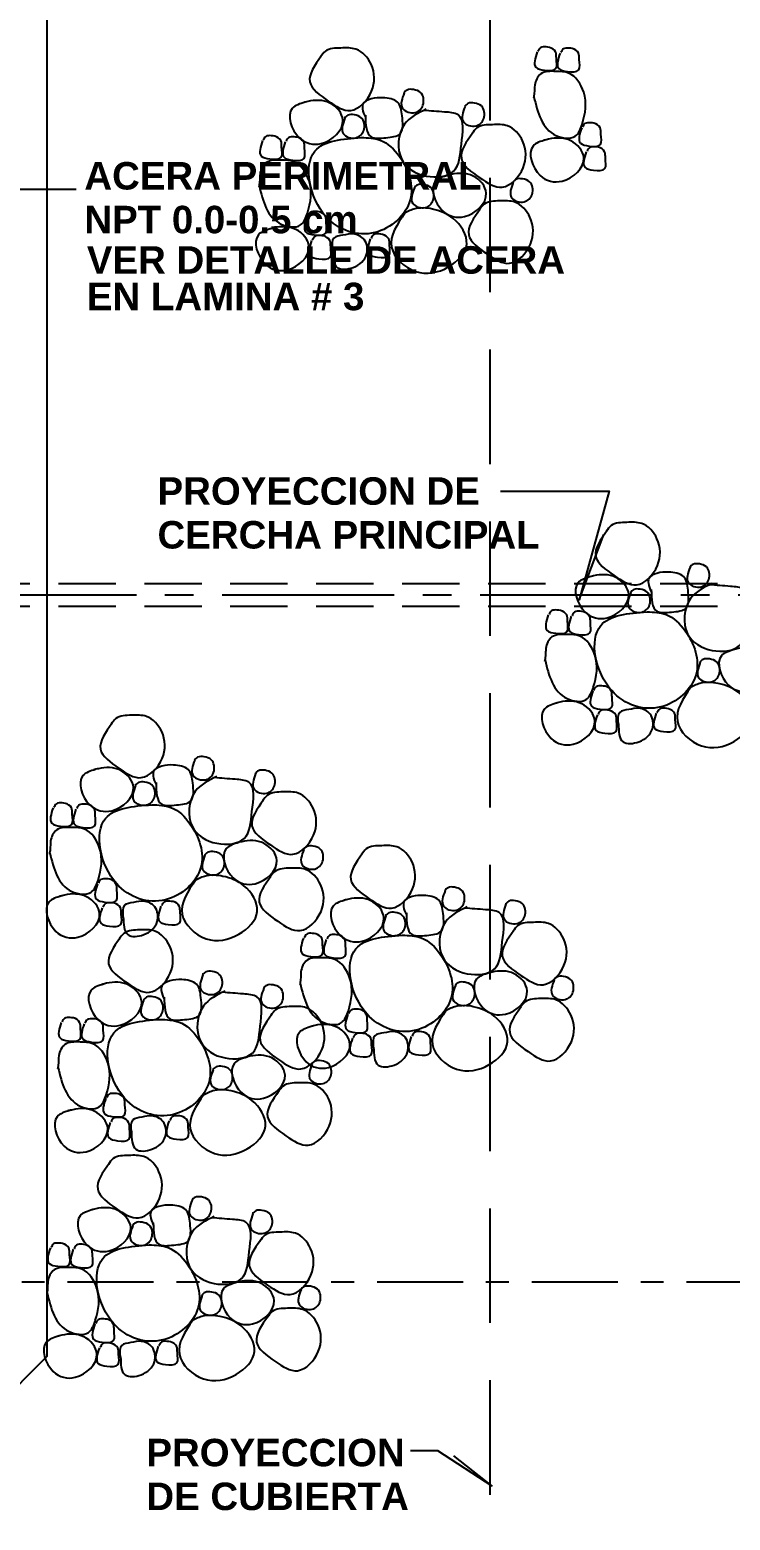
# Model space of a CAD drawing. Extents: x 504.5 to 598.6, y 648.3 to 688.4.
# Drawn here: x 534.96 to 538.02, y 661.02 to 667.53 of the extents above; entities that cross this region are included whole.
import ezdxf

# ---------------------------------------------------------------- set-up
doc = ezdxf.new("R2010")
doc.units = 0
doc.header["$MEASUREMENT"] = 0
doc.linetypes.add('CENTER2', pattern=[1.125, 0.75, -0.125, 0.125, -0.125])
doc.linetypes.add('HIDDEN', pattern=[0.375, 0.25, -0.125])
doc.layers.get('0').update_dxf_attribs({"linetype": 'CONTINUOUS'})
doc.layers.get('DEFPOINTS').update_dxf_attribs({"linetype": 'CONTINUOUS'})
for name, color, linetype in [('1', 6, 'CONTINUOUS'), ('2', 1, 'CONTINUOUS'), ('EJES', 6, 'CENTER2'), ('PROYECCIONES', 6, 'HIDDEN'), ('texturas', 6, 'CONTINUOUS')]:
    doc.layers.add(name, color=color, linetype=linetype)
doc.styles.add('ALR4', font='sanssb__.ttf')
doc.dimstyles.new('1-50', dxfattribs={"dimscale": 0.6, "dimtxt": 0.18, "dimasz": 0.18, "dimexe": 0.18, "dimexo": 0.0625, "dimgap": 0.09, "dimtad": 1, "dimzin": 4, "dimdsep": 46, "dimtxsty": 'Standard', "dimblk1": 'ARCHTICK', "dimblk2": 'ARCHTICK', "dimsah": 1, "dimcen": 0.09, "dimdle": 0.18, "dimclrd": 6, "dimclre": 6, "dimclrt": 1, "dimadec": 0, "dimazin": 0, "dimtfac": 1, "dimtofl": 0, "dimtmove": 0, "dimatfit": 3, "dimldrblk": 'ARCHTICK', "dimfxl": 1, "dimtolj": 1, "dimtzin": 4, "dimarcsym": 0})

# ---------------------------------------------------------------- blocks, each defined once
blk = doc.blocks.new('_ARCHTICK')
at = {"color": 0, "linetype": 'ByBlock', "const_width": 0.15}
blk.add_lwpolyline([(-0.5, -0.5), (0.5, 0.5)], dxfattribs=at)
blk = doc.blocks.new('*D73')
at = {"color": 6, "linetype": 'ByBlock', "transparency": 16777216}
blk.add_arc((531.3727, 659.0641), 0.8835, 0, 45, dxfattribs=at)
at = {"layer": 'DEFPOINTS', "color": 0, "linetype": 'ByBlock', "transparency": 16777216}
for p in [(534.3373, 662.0287), (532.2262, 659.2927), (505.4273, 659.0641), (531.3873, 659.0787), (544.8842, 659.0641)]:
    blk.add_point(p, dxfattribs=at)
at = {"color": 6, "linetype": 'ByBlock', "transparency": 16777216, "xscale": 0.108, "yscale": 0.108, "zscale": 0.108}
for p, rotation in [((531.9975, 659.6888), 134.9999999999654), ((532.2563, 659.0641), 270.0000000000001)]:
    blk.add_blockref('_ARCHTICK', p, dxfattribs=dict(at, rotation=rotation))
at = {"color": 1, "linetype": 'ByBlock', "transparency": 16777216, "insert": (532.2905, 659.4442), "char_height": 0.108, "attachment_point": 5, "rotation": 292.5, "style": 'ALR4'}
blk.add_mtext('\\A1;45.00°', dxfattribs=at)
blk = doc.blocks.new('*D75')
at = {"color": 6, "linetype": 'ByBlock', "transparency": 16777216}
blk.add_arc((534.2623, 671.099), 2.0286, 90, 135, dxfattribs=at)
at = {"layer": 'DEFPOINTS', "color": 0, "linetype": 'ByBlock', "transparency": 16777216}
for p in [(534.2623, 683.009), (523.6674, 681.6939), (533.7373, 673.0584), (536.1168, 669.2445), (534.2623, 649.3383)]:
    blk.add_point(p, dxfattribs=at)
at = {"color": 6, "linetype": 'ByBlock', "transparency": 16777216, "xscale": 0.108, "yscale": 0.108, "zscale": 0.108}
for p, rotation in [((534.2623, 673.1276), 359.9999999999992), ((532.8279, 672.5334), 224.9999999999957)]:
    blk.add_blockref('_ARCHTICK', p, dxfattribs=dict(at, rotation=rotation))
at = {"color": 1, "linetype": 'ByBlock', "transparency": 16777216, "insert": (533.444, 673.0746), "char_height": 0.108, "attachment_point": 5, "rotation": 22.5, "style": 'ALR4'}
blk.add_mtext('\\A1;45.00°', dxfattribs=at)
blk = doc.blocks.new('*D249')
at = {"color": 6, "linetype": 'ByBlock', "transparency": 16777216}
blk.add_arc((519.1311, 659.0641), 0.7852, 135, 180, dxfattribs=at)
at = {"layer": 'DEFPOINTS', "color": 0, "linetype": 'ByBlock', "transparency": 16777216}
for p in [(516.1665, 662.0287), (518.4511, 659.4567), (505.4273, 659.0641), (519.1165, 659.0787), (544.8842, 659.0641)]:
    blk.add_point(p, dxfattribs=at)
at = {"color": 6, "linetype": 'ByBlock', "transparency": 16777216, "xscale": 0.108, "yscale": 0.108, "zscale": 0.108}
for p, rotation in [((518.5759, 659.6193), 45.00000000003484), ((518.3459, 659.0641), 269.9999999999998)]:
    blk.add_blockref('_ARCHTICK', p, dxfattribs=dict(at, rotation=rotation))
at = {"color": 1, "linetype": 'ByBlock', "transparency": 16777216, "insert": (518.3042, 659.4066), "char_height": 0.108, "attachment_point": 5, "rotation": 67.5, "style": 'ALR4'}
blk.add_mtext('\\A1;45.00°', dxfattribs=at)

msp = doc.modelspace()

# ---------------------------------------------------------------- linework, layer by layer
at = {"layer": '1'}
for points in [[(536.4264, 667.1577), (536.4514, 667.0633), (536.5155, 667.0597), (536.5778, 667.0775), (536.5867, 667.1559), (536.5671, 667.2146), (536.503, 667.2342), (536.4514, 667.2289), (536.4157, 667.2057), (536.4139, 667.1861), (536.4264, 667.1488)], [(536.1628, 667.2146), (536.1075, 667.1879), (536.1378, 667.0597), (536.234, 667.0348), (536.3284, 667.1363), (536.2714, 667.2111), (536.1752, 667.2182), (536.1538, 667.2128)], [(536.6919, 667.1844), (536.5974, 667.1185), (536.585, 666.9654), (536.6919, 666.8924), (536.8112, 666.9138), (536.8451, 667.0313), (536.8308, 667.1594), (536.772, 667.1719), (536.6812, 667.179)], [(536.3373, 667.1452), (536.3302, 667.0775), (536.3854, 667.0597), (536.4193, 667.0918), (536.4086, 667.147), (536.3783, 667.1594), (536.3498, 667.1577), (536.3356, 667.1452)], [(536.4084, 667.0607), (536.2066, 667.0014), (536.2541, 666.7167), (536.4677, 666.6456), (536.622, 666.7879), (536.5745, 666.9777), (536.4914, 667.0489), (536.4084, 667.0607)], [(535.9632, 666.8515), (536.0594, 666.6823), (536.1432, 666.6788), (536.1734, 666.7304), (536.1806, 666.871), (536.1147, 666.9547), (536.0594, 666.9618), (535.9935, 666.9511), (535.9668, 666.9013), (535.965, 666.8675), (535.9614, 666.8443)], [(536.7881, 666.896), (536.7328, 666.8693), (536.7631, 666.7411), (536.8593, 666.7161), (536.9537, 666.8176), (536.8967, 666.8924), (536.8005, 666.8995), (536.7791, 666.8942)], [(536.6402, 666.8408), (536.6331, 666.7731), (536.6883, 666.7553), (536.7221, 666.7874), (536.7114, 666.8425), (536.6812, 666.855), (536.6527, 666.8532), (536.6384, 666.8408)], [(536.1717, 666.7161), (536.1663, 666.6485), (536.2037, 666.636), (536.2536, 666.6432), (536.2554, 666.6877), (536.2518, 666.7161), (536.2251, 666.7357), (536.2109, 666.7375), (536.1859, 666.734), (536.1752, 666.7179)], [(536.5992, 666.7322), (536.5404, 666.5826), (536.6455, 666.4758), (536.7881, 666.4954), (536.8682, 666.5951), (536.8094, 666.7072), (536.7186, 666.7482), (536.6384, 666.7482), (536.5921, 666.7268)], [(536.1913, 666.6111), (536.1859, 666.5435), (536.2233, 666.531), (536.2732, 666.5381), (536.275, 666.5826), (536.2714, 666.6111), (536.2447, 666.6307), (536.2304, 666.6325), (536.2055, 666.6289), (536.1948, 666.6129)], [(536.2839, 666.5719), (536.3035, 666.4936), (536.373, 666.4936), (536.4318, 666.5506), (536.4211, 666.6147), (536.373, 666.6396), (536.3284, 666.6343), (536.2892, 666.6218), (536.2821, 666.5719)], [(536.4478, 666.6182), (536.4424, 666.5506), (536.4799, 666.5381), (536.5297, 666.5452), (536.5315, 666.5897), (536.528, 666.6182), (536.5012, 666.6378), (536.487, 666.6396), (536.462, 666.636), (536.4514, 666.62)], [(535.9816, 664.1679), (535.9317, 664.0557), (536.0119, 663.9721), (536.1099, 663.9311), (536.2007, 664.0148), (536.1989, 664.1323), (536.133, 664.1982), (536.0671, 664.2035), (535.9994, 664.1893), (535.978, 664.1643)], [(535.495, 664.1475), (535.2932, 664.0882), (535.3407, 663.8035), (535.5544, 663.7324), (535.7087, 663.8747), (535.6612, 664.0645), (535.5781, 664.1357), (535.495, 664.1475)], [(535.8747, 663.9827), (535.8195, 663.956), (535.8498, 663.8279), (535.946, 663.8029), (536.0404, 663.9044), (535.9834, 663.9792), (535.8872, 663.9863), (535.8658, 663.981)], [(535.7268, 663.9276), (535.7197, 663.8599), (535.7749, 663.8421), (535.8088, 663.8741), (535.7981, 663.9293), (535.7678, 663.9418), (535.7393, 663.94), (535.7251, 663.9276)], [(536.158, 663.9525), (536.1508, 663.8848), (536.2061, 663.867), (536.2399, 663.8991), (536.2292, 663.9543), (536.1989, 663.9667), (536.1704, 663.9649), (536.1562, 663.9525)], [(536.0137, 663.835), (535.9638, 663.7228), (536.0439, 663.6391), (536.1419, 663.5982), (536.2328, 663.6819), (536.231, 663.7994), (536.1651, 663.8652), (536.0992, 663.8706), (536.0315, 663.8563), (536.0101, 663.8314)], [(535.6859, 663.819), (535.6271, 663.6694), (535.7322, 663.5626), (535.8747, 663.5822), (535.9549, 663.6819), (535.8961, 663.794), (535.8052, 663.835), (535.7251, 663.835), (535.6787, 663.8136)], [(535.3705, 663.6587), (535.3901, 663.5804), (535.4596, 663.5804), (535.5184, 663.6374), (535.5077, 663.7015), (535.4596, 663.7264), (535.4151, 663.721), (535.3759, 663.7086), (535.3688, 663.6587)], [(535.5344, 663.705), (535.5291, 663.6374), (535.5665, 663.6249), (535.6164, 663.632), (535.6182, 663.6765), (535.6146, 663.705), (535.5879, 663.7246), (535.5736, 663.7264), (535.5487, 663.7228), (535.538, 663.7068)], [(536.3414, 663.7321), (536.2862, 663.7054), (536.3165, 663.5772), (536.4127, 663.5522), (536.5071, 663.6537), (536.4501, 663.7285), (536.3539, 663.7356), (536.3325, 663.7303)], [(535.3563, 663.5655), (535.3064, 663.4534), (535.3866, 663.3697), (535.4845, 663.3287), (535.5754, 663.4124), (535.5736, 663.5299), (535.5077, 663.5958), (535.4418, 663.6011), (535.3741, 663.5869), (535.3527, 663.562)], [(536.1561, 663.5647), (536.1508, 663.4971), (536.1882, 663.4846), (536.2381, 663.4917), (536.2399, 663.5362), (536.2363, 663.5647), (536.2096, 663.5843), (536.1953, 663.5861), (536.1704, 663.5825), (536.1597, 663.5665)], [(536.2559, 663.5594), (536.2506, 663.4917), (536.288, 663.4793), (536.3378, 663.4864), (536.3396, 663.5309), (536.3361, 663.5594), (536.3093, 663.5789), (536.2951, 663.5807), (536.2701, 663.5772), (536.2595, 663.5611)], [(536.1419, 663.3689), (536.2381, 663.1997), (536.3218, 663.1962), (536.3521, 663.2478), (536.3592, 663.3885), (536.2933, 663.4721), (536.2381, 663.4793), (536.1722, 663.4686), (536.1454, 663.4187), (536.1437, 663.3849), (536.1401, 663.3618)], [(535.7179, 663.4053), (535.7108, 663.3376), (535.766, 663.3198), (535.7999, 663.3519), (535.7892, 663.4071), (535.7589, 663.4195), (535.7304, 663.4178), (535.7161, 663.4053)], [(535.5487, 663.3074), (535.5736, 663.213), (535.6377, 663.2095), (535.7001, 663.2273), (535.709, 663.3056), (535.6894, 663.3643), (535.6253, 663.3839), (535.5736, 663.3786), (535.538, 663.3554), (535.5362, 663.3359), (535.5487, 663.2985)], [(535.8141, 663.3341), (535.7197, 663.2682), (535.7072, 663.1151), (535.8141, 663.0421), (535.9335, 663.0635), (535.9673, 663.181), (535.9531, 663.3092), (535.8943, 663.3216), (535.8034, 663.3287)], [(535.9834, 663.3465), (535.9762, 663.2789), (536.0315, 663.2611), (536.0653, 663.2931), (536.0546, 663.3483), (536.0243, 663.3608), (535.9958, 663.359), (535.9816, 663.3465)], [(535.4596, 663.2949), (535.4525, 663.2273), (535.5077, 663.2095), (535.5415, 663.2415), (535.5309, 663.2967), (535.5006, 663.3092), (535.4721, 663.3074), (535.4578, 663.2949)], [(536.0172, 663.2308), (535.9673, 663.1187), (536.0475, 663.035), (536.1455, 662.994), (536.2363, 663.0777), (536.2345, 663.1952), (536.1686, 663.2611), (536.1027, 663.2664), (536.035, 663.2522), (536.0136, 663.2273)], [(535.5306, 663.2105), (535.3288, 663.1511), (535.3763, 662.8665), (535.59, 662.7953), (535.7443, 662.9376), (535.6968, 663.1274), (535.6137, 663.1986), (535.5306, 663.2105)], [(536.1935, 663.1802), (536.1383, 663.1535), (536.1686, 663.0253), (536.2648, 663.0004), (536.3592, 663.1018), (536.3022, 663.1766), (536.206, 663.1837), (536.1846, 663.1784)], [(535.7624, 662.9905), (535.7553, 662.9228), (535.8105, 662.905), (535.8444, 662.9371), (535.8337, 662.9923), (535.8034, 663.0047), (535.7749, 663.0029), (535.7607, 662.9905)], [(535.9103, 663.0457), (535.8551, 663.019), (535.8854, 662.8908), (535.9816, 662.8659), (536.076, 662.9673), (536.019, 663.0421), (535.9228, 663.0492), (535.9014, 663.0439)], [(536.1936, 663.0154), (536.1864, 662.9478), (536.2417, 662.93), (536.2755, 662.962), (536.2648, 663.0172), (536.2345, 663.0296), (536.206, 663.0279), (536.1918, 663.0154)], [(536.0493, 662.8979), (535.9994, 662.7857), (536.0796, 662.7021), (536.1775, 662.6611), (536.2684, 662.7448), (536.2666, 662.8623), (536.2007, 662.9282), (536.1348, 662.9335), (536.0671, 662.9193), (536.0457, 662.8943)], [(535.7215, 662.8819), (535.6627, 662.7323), (535.7678, 662.6255), (535.9103, 662.6451), (535.9905, 662.7448), (535.9317, 662.857), (535.8408, 662.8979), (535.7607, 662.8979), (535.7143, 662.8765)], [(535.4062, 662.7217), (535.4257, 662.6433), (535.4952, 662.6433), (535.554, 662.7003), (535.5433, 662.7644), (535.4952, 662.7893), (535.4507, 662.784), (535.4115, 662.7715), (535.4044, 662.7217)], [(535.57, 662.7679), (535.5647, 662.7003), (535.6021, 662.6878), (535.652, 662.695), (535.6538, 662.7395), (535.6502, 662.7679), (535.6235, 662.7875), (535.6092, 662.7893), (535.5843, 662.7857), (535.5736, 662.7697)]]:
    msp.add_spline(points, degree=3, dxfattribs=at)
at = {"layer": '2'}
for points in [[(535.1649, 666.8336), (534.797, 666.8336), (534.6545, 666.4303), (534.7258, 666.7387)], [(537.0151, 665.5166), (537.4899, 665.5166), (537.3594, 665.0421), (537.4662, 665.3268)], [(536.6225, 661.3282), (536.7412, 661.3282), (536.9786, 661.174), (536.8125, 661.3045)]]:
    msp.add_lwpolyline(points, dxfattribs=at)
for points in [[(536.234, 667.4158), (536.1841, 667.3036), (536.2643, 667.22), (536.3623, 667.179), (536.4531, 667.2627), (536.4514, 667.3802), (536.3854, 667.4461), (536.3195, 667.4514), (536.2518, 667.4372), (536.2304, 667.4122)], [(537.1758, 667.4347), (537.1704, 667.3671), (537.2079, 667.3546), (537.2577, 667.3617), (537.2595, 667.4062), (537.256, 667.4347), (537.2292, 667.4543), (537.215, 667.4561), (537.19, 667.4525), (537.1793, 667.4365)], [(537.2755, 667.4294), (537.2702, 667.3617), (537.3076, 667.3493), (537.3575, 667.3564), (537.3593, 667.4009), (537.3557, 667.4294), (537.329, 667.449), (537.3147, 667.4507), (537.2898, 667.4472), (537.2791, 667.4312)], [(537.1615, 667.2389), (537.2577, 667.0698), (537.3415, 667.0662), (537.3717, 667.1178), (537.3789, 667.2585), (537.313, 667.3421), (537.2577, 667.3493), (537.1918, 667.3386), (537.1651, 667.2887), (537.1633, 667.2549), (537.1598, 667.2318)], [(536.5957, 667.2556), (536.5885, 667.1879), (536.6438, 667.1701), (536.6776, 667.2022), (536.6669, 667.2574), (536.6366, 667.2698), (536.6081, 667.268), (536.5939, 667.2556)], [(536.8611, 667.1968), (536.854, 667.1292), (536.9092, 667.1114), (536.943, 667.1434), (536.9324, 667.1986), (536.9021, 667.2111), (536.8736, 667.2093), (536.8593, 667.1968)], [(536.8949, 667.0811), (536.8451, 666.9689), (536.9252, 666.8853), (537.0232, 666.8443), (537.1141, 666.928), (537.1123, 667.0455), (537.0464, 667.1114), (536.9805, 667.1167), (536.9128, 667.1025), (536.8914, 667.0775)], [(537.37, 667.1036), (537.3646, 667.0359), (537.402, 667.0235), (537.4519, 667.0306), (537.4537, 667.0751), (537.4501, 667.1036), (537.4234, 667.1232), (537.4092, 667.1249), (537.3842, 667.1214), (537.3735, 667.1054)], [(535.9775, 667.0473), (535.9721, 666.9796), (536.0095, 666.9672), (536.0594, 666.9743), (536.0612, 667.0188), (536.0576, 667.0473), (536.0309, 667.0669), (536.0167, 667.0686), (535.9917, 667.0651), (535.981, 667.0491)], [(536.0772, 667.0419), (536.0719, 666.9743), (536.1093, 666.9618), (536.1592, 666.9689), (536.161, 667.0135), (536.1574, 667.0419), (536.1307, 667.0615), (536.1164, 667.0633), (536.0915, 667.0597), (536.0808, 667.0437)], [(537.2132, 667.0502), (537.158, 667.0235), (537.1883, 666.8953), (537.2845, 666.8704), (537.3789, 666.9718), (537.3219, 667.0466), (537.2257, 667.0537), (537.2043, 667.0484)], [(537.3896, 666.9985), (537.3842, 666.9309), (537.4216, 666.9184), (537.4715, 666.9256), (537.4733, 666.9701), (537.4697, 666.9985), (537.443, 667.0181), (537.4288, 667.0199), (537.4038, 667.0163), (537.3931, 667.0003)], [(537.0713, 666.8657), (537.0642, 666.798), (537.1194, 666.7802), (537.1533, 666.8123), (537.1426, 666.8675), (537.1123, 666.8799), (537.0838, 666.8782), (537.0695, 666.8657)], [(536.927, 666.7482), (536.8771, 666.636), (536.9573, 666.5524), (537.0553, 666.5114), (537.1461, 666.5951), (537.1443, 666.7126), (537.0784, 666.7785), (537.0125, 666.7838), (536.9448, 666.7696), (536.9234, 666.7446)], [(536.0149, 666.6627), (535.9597, 666.636), (535.9899, 666.5079), (536.0861, 666.4829), (536.1806, 666.5844), (536.1236, 666.6592), (536.0274, 666.6663), (536.006, 666.661)], [(537.4809, 665.3448), (537.4311, 665.2326), (537.5112, 665.1489), (537.6092, 665.108), (537.7001, 665.1917), (537.6983, 665.3092), (537.6324, 665.375), (537.5664, 665.3804), (537.4987, 665.3661), (537.4774, 665.3412)], [(537.4097, 665.1436), (537.3544, 665.1169), (537.3847, 664.9887), (537.4809, 664.9638), (537.5754, 665.0653), (537.5183, 665.14), (537.4221, 665.1472), (537.4008, 665.1418)], [(537.6733, 665.0866), (537.6983, 664.9923), (537.7624, 664.9887), (537.8248, 665.0065), (537.8337, 665.0848), (537.8141, 665.1436), (537.7499, 665.1632), (537.6983, 665.1578), (537.6626, 665.1347), (537.6609, 665.1151), (537.6733, 665.0777)], [(537.8426, 665.1845), (537.8354, 665.1169), (537.8907, 665.0991), (537.9245, 665.1311), (537.9138, 665.1863), (537.8835, 665.1988), (537.855, 665.197), (537.8408, 665.1845)], [(537.5843, 665.0742), (537.5771, 665.0065), (537.6324, 664.9887), (537.6662, 665.0208), (537.6555, 665.0759), (537.6252, 665.0884), (537.5967, 665.0866), (537.5825, 665.0742)], [(537.9388, 665.1133), (537.8444, 665.0475), (537.8319, 664.8944), (537.9388, 664.8214), (538.0581, 664.8427), (538.092, 664.9602), (538.0777, 665.0884), (538.0189, 665.1009), (537.9281, 665.108)], [(537.2244, 664.9763), (537.2191, 664.9086), (537.2565, 664.8961), (537.3063, 664.9033), (537.3081, 664.9478), (537.3046, 664.9763), (537.2778, 664.9958), (537.2636, 664.9976), (537.2387, 664.9941), (537.228, 664.978)], [(537.3242, 664.9709), (537.3188, 664.9033), (537.3562, 664.8908), (537.4061, 664.8979), (537.4079, 664.9424), (537.4043, 664.9709), (537.3776, 664.9905), (537.3634, 664.9923), (537.3384, 664.9887), (537.3277, 664.9727)], [(537.6553, 664.9897), (537.4535, 664.9304), (537.501, 664.6457), (537.7146, 664.5745), (537.8689, 664.7169), (537.8215, 664.9067), (537.7384, 664.9778), (537.6553, 664.9897)], [(537.2101, 664.7804), (537.3063, 664.6113), (537.3901, 664.6077), (537.4204, 664.6594), (537.4275, 664.8), (537.3616, 664.8837), (537.3063, 664.8908), (537.2404, 664.8801), (537.2137, 664.8303), (537.2119, 664.7964), (537.2084, 664.7733)], [(538.035, 664.8249), (537.9797, 664.7982), (538.01, 664.67), (538.1062, 664.6451), (538.2007, 664.7466), (538.1436, 664.8214), (538.0474, 664.8285), (538.0261, 664.8231)], [(537.8871, 664.7697), (537.88, 664.7021), (537.9352, 664.6843), (537.9691, 664.7163), (537.9584, 664.7715), (537.9281, 664.784), (537.8996, 664.7822), (537.8853, 664.7697)], [(537.4186, 664.6451), (537.4132, 664.5775), (537.4506, 664.565), (537.5005, 664.5721), (537.5023, 664.6166), (537.4987, 664.6451), (537.472, 664.6647), (537.4578, 664.6665), (537.4328, 664.6629), (537.4221, 664.6469)], [(537.8461, 664.6611), (537.7873, 664.5116), (537.8925, 664.4048), (538.035, 664.4244), (538.1151, 664.5241), (538.0564, 664.6362), (537.9655, 664.6772), (537.8853, 664.6772), (537.839, 664.6558)], [(537.2618, 664.5917), (537.2066, 664.565), (537.2369, 664.4368), (537.3331, 664.4119), (537.4275, 664.5134), (537.3705, 664.5881), (537.2743, 664.5953), (537.2529, 664.5899)], [(537.4382, 664.5401), (537.4328, 664.4724), (537.4702, 664.46), (537.5201, 664.4671), (537.5219, 664.5116), (537.5183, 664.5401), (537.4916, 664.5597), (537.4774, 664.5614), (537.4524, 664.5579), (537.4417, 664.5419)], [(537.5308, 664.5009), (537.5504, 664.4226), (537.6199, 664.4226), (537.6787, 664.4796), (537.668, 664.5436), (537.6199, 664.5686), (537.5754, 664.5632), (537.5362, 664.5508), (537.529, 664.5009)], [(537.6947, 664.5472), (537.6894, 664.4796), (537.7268, 664.4671), (537.7767, 664.4742), (537.7784, 664.5187), (537.7749, 664.5472), (537.7482, 664.5668), (537.7339, 664.5686), (537.709, 664.565), (537.6983, 664.549)], [(535.3207, 664.5026), (535.2708, 664.3904), (535.3509, 664.3068), (535.4489, 664.2658), (535.5398, 664.3495), (535.538, 664.467), (535.4721, 664.5329), (535.4062, 664.5382), (535.3385, 664.524), (535.3171, 664.499)], [(535.2494, 664.3014), (535.1942, 664.2747), (535.2245, 664.1465), (535.3207, 664.1216), (535.4151, 664.2231), (535.3581, 664.2979), (535.2619, 664.305), (535.2405, 664.2996)], [(535.5131, 664.2444), (535.538, 664.1501), (535.6021, 664.1465), (535.6645, 664.1643), (535.6734, 664.2427), (535.6538, 664.3014), (535.5897, 664.321), (535.538, 664.3157), (535.5024, 664.2925), (535.5006, 664.2729), (535.5131, 664.2355)], [(535.6823, 664.3424), (535.6752, 664.2747), (535.7304, 664.2569), (535.7643, 664.289), (535.7536, 664.3441), (535.7233, 664.3566), (535.6948, 664.3548), (535.6805, 664.3424)], [(535.9477, 664.2836), (535.9406, 664.216), (535.9958, 664.1982), (536.0297, 664.2302), (536.019, 664.2854), (535.9887, 664.2979), (535.9602, 664.2961), (535.946, 664.2836)], [(535.424, 664.232), (535.4169, 664.1643), (535.4721, 664.1465), (535.5059, 664.1786), (535.4952, 664.2338), (535.465, 664.2462), (535.4365, 664.2444), (535.4222, 664.232)], [(535.7785, 664.2712), (535.6841, 664.2053), (535.6716, 664.0522), (535.7785, 663.9792), (535.8979, 664.0005), (535.9317, 664.118), (535.9175, 664.2462), (535.8587, 664.2587), (535.7678, 664.2658)], [(535.0641, 664.1341), (535.0588, 664.0664), (535.0962, 664.054), (535.1461, 664.0611), (535.1479, 664.1056), (535.1443, 664.1341), (535.1176, 664.1537), (535.1033, 664.1554), (535.0784, 664.1519), (535.0677, 664.1359)], [(535.1639, 664.1287), (535.1585, 664.0611), (535.196, 664.0486), (535.2458, 664.0557), (535.2476, 664.1002), (535.2441, 664.1287), (535.2173, 664.1483), (535.2031, 664.1501), (535.1781, 664.1465), (535.1675, 664.1305)], [(535.0499, 663.9382), (535.1461, 663.7691), (535.2298, 663.7655), (535.2601, 663.8172), (535.2672, 663.9578), (535.2013, 664.0415), (535.1461, 664.0486), (535.0802, 664.0379), (535.0534, 663.9881), (535.0517, 663.9543), (535.0481, 663.9311)], [(536.4127, 663.9332), (536.3628, 663.8211), (536.443, 663.7374), (536.5409, 663.6964), (536.6318, 663.7801), (536.63, 663.8976), (536.5641, 663.9635), (536.4982, 663.9688), (536.4305, 663.9546), (536.4091, 663.9297)], [(535.2583, 663.8029), (535.253, 663.7353), (535.2904, 663.7228), (535.3403, 663.7299), (535.342, 663.7745), (535.3385, 663.8029), (535.3118, 663.8225), (535.2975, 663.8243), (535.2726, 663.8207), (535.2619, 663.8047)], [(536.7743, 663.773), (536.7672, 663.7054), (536.8224, 663.6875), (536.8563, 663.7196), (536.8456, 663.7748), (536.8153, 663.7872), (536.7868, 663.7855), (536.7725, 663.773)], [(535.1015, 663.7495), (535.0463, 663.7228), (535.0766, 663.5946), (535.1728, 663.5697), (535.2672, 663.6712), (535.2102, 663.746), (535.114, 663.7531), (535.0926, 663.7477)], [(535.2779, 663.6979), (535.2726, 663.6302), (535.31, 663.6178), (535.3599, 663.6249), (535.3616, 663.6694), (535.3581, 663.6979), (535.3314, 663.7175), (535.3171, 663.7193), (535.2922, 663.7157), (535.2815, 663.6997)], [(536.6051, 663.6751), (536.63, 663.5807), (536.6941, 663.5772), (536.7565, 663.595), (536.7654, 663.6733), (536.7458, 663.7321), (536.6817, 663.7516), (536.63, 663.7463), (536.5944, 663.7232), (536.5926, 663.7036), (536.6051, 663.6662)], [(537.0397, 663.7143), (537.0326, 663.6466), (537.0878, 663.6288), (537.1217, 663.6608), (537.111, 663.716), (537.0807, 663.7285), (537.0522, 663.7267), (537.038, 663.7143)], [(536.516, 663.6626), (536.5089, 663.595), (536.5641, 663.5772), (536.5979, 663.6092), (536.5873, 663.6644), (536.557, 663.6769), (536.5285, 663.6751), (536.5142, 663.6626)], [(536.8705, 663.7018), (536.7761, 663.6359), (536.7636, 663.4828), (536.8705, 663.4098), (536.9899, 663.4312), (537.0237, 663.5487), (537.0095, 663.6769), (536.9507, 663.6893), (536.8598, 663.6964)], [(537.0736, 663.5985), (537.0237, 663.4864), (537.1039, 663.4027), (537.2019, 663.3618), (537.2927, 663.4454), (537.2909, 663.5629), (537.225, 663.6288), (537.1591, 663.6341), (537.0914, 663.6199), (537.07, 663.595)], [(536.587, 663.5782), (536.3852, 663.5189), (536.4327, 663.2342), (536.6464, 663.163), (536.8007, 663.3053), (536.7532, 663.4951), (536.6701, 663.5663), (536.587, 663.5782)], [(536.9667, 663.4134), (536.9115, 663.3867), (536.9418, 663.2585), (537.038, 663.2336), (537.1324, 663.3351), (537.0754, 663.4098), (536.9792, 663.4169), (536.9578, 663.4116)], [(537.25, 663.3831), (537.2428, 663.3155), (537.2981, 663.2977), (537.3319, 663.3297), (537.3212, 663.3849), (537.2909, 663.3974), (537.2624, 663.3956), (537.2482, 663.3831)], [(535.285, 663.3643), (535.2298, 663.3376), (535.2601, 663.2095), (535.3563, 663.1845), (535.4507, 663.286), (535.3937, 663.3608), (535.2975, 663.3679), (535.2761, 663.3626)], [(536.8188, 663.3582), (536.8117, 663.2905), (536.8669, 663.2727), (536.9008, 663.3048), (536.8901, 663.36), (536.8598, 663.3724), (536.8313, 663.3707), (536.8171, 663.3582)], [(536.7779, 663.2496), (536.7191, 663.1001), (536.8242, 662.9932), (536.9667, 663.0128), (537.0469, 663.1125), (536.9881, 663.2247), (536.8972, 663.2656), (536.8171, 663.2656), (536.7707, 663.2443)], [(537.1057, 663.2656), (537.0558, 663.1535), (537.1359, 663.0698), (537.2339, 663.0288), (537.3248, 663.1125), (537.323, 663.23), (537.2571, 663.2959), (537.1912, 663.3012), (537.1235, 663.287), (537.1021, 663.2621)], [(535.0997, 663.197), (535.0944, 663.1293), (535.1318, 663.1169), (535.1817, 663.124), (535.1835, 663.1685), (535.1799, 663.197), (535.1532, 663.2166), (535.1389, 663.2184), (535.114, 663.2148), (535.1033, 663.1988)], [(535.1995, 663.1917), (535.1942, 663.124), (535.2316, 663.1115), (535.2814, 663.1187), (535.2832, 663.1632), (535.2797, 663.1917), (535.2529, 663.2112), (535.2387, 663.213), (535.2138, 663.2095), (535.2031, 663.1934)], [(536.3503, 663.2336), (536.345, 663.1659), (536.3824, 663.1535), (536.4323, 663.1606), (536.434, 663.2051), (536.4305, 663.2336), (536.4038, 663.2532), (536.3895, 663.2549), (536.3646, 663.2514), (536.3539, 663.2354)], [(536.3699, 663.1285), (536.3646, 663.0609), (536.402, 663.0484), (536.4519, 663.0555), (536.4536, 663.1001), (536.4501, 663.1285), (536.4234, 663.1481), (536.4091, 663.1499), (536.3842, 663.1463), (536.3735, 663.1303)], [(536.4625, 663.0894), (536.4821, 663.011), (536.5516, 663.011), (536.6104, 663.068), (536.5997, 663.1321), (536.5516, 663.157), (536.5071, 663.1517), (536.4679, 663.1392), (536.4608, 663.0894)], [(536.6264, 663.1357), (536.6211, 663.068), (536.6585, 663.0555), (536.7084, 663.0627), (536.7102, 663.1072), (536.7066, 663.1357), (536.6799, 663.1552), (536.6656, 663.157), (536.6407, 663.1535), (536.63, 663.1374)], [(535.0855, 663.0012), (535.1817, 662.832), (535.2654, 662.8285), (535.2957, 662.8801), (535.3028, 663.0207), (535.2369, 663.1044), (535.1817, 663.1115), (535.1158, 663.1009), (535.0891, 663.051), (535.0873, 663.0172), (535.0837, 662.994)], [(535.2939, 662.8659), (535.2886, 662.7982), (535.326, 662.7857), (535.3759, 662.7929), (535.3776, 662.8374), (535.3741, 662.8659), (535.3474, 662.8854), (535.3331, 662.8872), (535.3082, 662.8837), (535.2975, 662.8676)], [(535.1371, 662.8125), (535.0819, 662.7857), (535.1122, 662.6576), (535.2084, 662.6326), (535.3028, 662.7341), (535.2458, 662.8089), (535.1496, 662.816), (535.1282, 662.8107)], [(535.3135, 662.7608), (535.3082, 662.6932), (535.3456, 662.6807), (535.3955, 662.6878), (535.3972, 662.7323), (535.3937, 662.7608), (535.367, 662.7804), (535.3527, 662.7822), (535.3278, 662.7786), (535.3171, 662.7626)], [(535.3088, 662.581), (535.2589, 662.4688), (535.3391, 662.3852), (535.4371, 662.3442), (535.5279, 662.4279), (535.5261, 662.5454), (535.4602, 662.6113), (535.3943, 662.6166), (535.3266, 662.6024), (535.3052, 662.5774)], [(535.6704, 662.4208), (535.6633, 662.3531), (535.7185, 662.3353), (535.7524, 662.3674), (535.7417, 662.4225), (535.7114, 662.435), (535.6829, 662.4332), (535.6687, 662.4208)], [(535.2375, 662.3798), (535.1823, 662.3531), (535.2126, 662.2249), (535.3088, 662.2), (535.4032, 662.3015), (535.3462, 662.3763), (535.25, 662.3834), (535.2286, 662.378)], [(535.5012, 662.3229), (535.5261, 662.2285), (535.5903, 662.2249), (535.6526, 662.2427), (535.6615, 662.3211), (535.6419, 662.3798), (535.5778, 662.3994), (535.5261, 662.3941), (535.4905, 662.3709), (535.4887, 662.3513), (535.5012, 662.3139)], [(535.7666, 662.3496), (535.6722, 662.2837), (535.6597, 662.1306), (535.7666, 662.0576), (535.886, 662.079), (535.9198, 662.1964), (535.9056, 662.3246), (535.8468, 662.3371), (535.7559, 662.3442)], [(535.9359, 662.362), (535.9287, 662.2944), (535.984, 662.2766), (536.0178, 662.3086), (536.0071, 662.3638), (535.9768, 662.3763), (535.9483, 662.3745), (535.9341, 662.362)], [(535.4121, 662.3104), (535.405, 662.2427), (535.4602, 662.2249), (535.4941, 662.257), (535.4834, 662.3122), (535.4531, 662.3246), (535.4246, 662.3229), (535.4103, 662.3104)], [(535.9697, 662.2463), (535.9198, 662.1341), (536, 662.0505), (536.098, 662.0095), (536.1888, 662.0932), (536.1871, 662.2107), (536.1211, 662.2766), (536.0552, 662.2819), (535.9875, 662.2677), (535.9662, 662.2427)], [(535.0523, 662.2125), (535.0469, 662.1448), (535.0843, 662.1324), (535.1342, 662.1395), (535.136, 662.184), (535.1324, 662.2125), (535.1057, 662.2321), (535.0915, 662.2338), (535.0665, 662.2303), (535.0558, 662.2143)], [(535.152, 662.2071), (535.1467, 662.1395), (535.1841, 662.127), (535.234, 662.1341), (535.2358, 662.1786), (535.2322, 662.2071), (535.2055, 662.2267), (535.1912, 662.2285), (535.1663, 662.2249), (535.1556, 662.2089)], [(535.4831, 662.2259), (535.2814, 662.1666), (535.3288, 661.8819), (535.5425, 661.8108), (535.6968, 661.9531), (535.6493, 662.1429), (535.5662, 662.2141), (535.4831, 662.2259)], [(535.038, 662.0166), (535.1342, 661.8475), (535.2179, 661.844), (535.2482, 661.8956), (535.2553, 662.0362), (535.1894, 662.1199), (535.1342, 662.127), (535.0683, 662.1163), (535.0416, 662.0665), (535.0398, 662.0327), (535.0362, 662.0095)], [(535.715, 662.006), (535.7078, 661.9383), (535.7631, 661.9205), (535.7969, 661.9525), (535.7862, 662.0077), (535.7559, 662.0202), (535.7274, 662.0184), (535.7132, 662.006)], [(535.8628, 662.0611), (535.8076, 662.0344), (535.8379, 661.9063), (535.9341, 661.8813), (536.0285, 661.9828), (535.9715, 662.0576), (535.8753, 662.0647), (535.8539, 662.0594)], [(536.1461, 662.0309), (536.139, 661.9632), (536.1942, 661.9454), (536.228, 661.9775), (536.2173, 662.0327), (536.1871, 662.0451), (536.1586, 662.0433), (536.1443, 662.0309)], [(535.2464, 661.8813), (535.2411, 661.8137), (535.2785, 661.8012), (535.3284, 661.8083), (535.3302, 661.8529), (535.3266, 661.8813), (535.2999, 661.9009), (535.2856, 661.9027), (535.2607, 661.8991), (535.25, 661.8831)], [(535.674, 661.8974), (535.6152, 661.7478), (535.7203, 661.641), (535.8628, 661.6606), (535.943, 661.7603), (535.8842, 661.8724), (535.7934, 661.9134), (535.7132, 661.9134), (535.6669, 661.892)], [(536.0018, 661.9134), (535.9519, 661.8012), (536.0321, 661.7176), (536.1301, 661.6766), (536.2209, 661.7603), (536.2191, 661.8778), (536.1532, 661.9436), (536.0873, 661.949), (536.0196, 661.9347), (535.9982, 661.9098)], [(535.0897, 661.8279), (535.0344, 661.8012), (535.0647, 661.673), (535.1609, 661.6481), (535.2553, 661.7496), (535.1983, 661.8244), (535.1021, 661.8315), (535.0808, 661.8261)], [(535.266, 661.7763), (535.2607, 661.7086), (535.2981, 661.6962), (535.348, 661.7033), (535.3498, 661.7478), (535.3462, 661.7763), (535.3195, 661.7959), (535.3052, 661.7977), (535.2803, 661.7941), (535.2696, 661.7781)], [(535.3587, 661.7371), (535.3783, 661.6588), (535.4477, 661.6588), (535.5065, 661.7158), (535.4958, 661.7799), (535.4477, 661.8048), (535.4032, 661.7994), (535.364, 661.787), (535.3569, 661.7371)], [(535.5226, 661.7834), (535.5172, 661.7158), (535.5546, 661.7033), (535.6045, 661.7104), (535.6063, 661.7549), (535.6027, 661.7834), (535.576, 661.803), (535.5618, 661.8048), (535.5368, 661.8012), (535.5261, 661.7852)]]:
    msp.add_spline(points, degree=3, dxfattribs=at)
at = {"layer": 'EJES'}
msp.add_line((505.4273, 665.0641), (544.8842, 665.0641), dxfattribs=at)
at = {"layer": 'EJES', "ltscale": 0.5}
msp.add_line((505.4273, 662.0641), (544.8842, 662.0641), dxfattribs=at)
at = {"layer": 'PROYECCIONES', "color": 3, "ltscale": 2}
msp.add_line((536.9697, 678.8849), (536.9697, 657.2641), dxfattribs=at)
at = {"layer": 'PROYECCIONES'}
for p, q in [((534.3373, 665.1141), (538.4123, 665.1141)), ((534.3373, 665.0141), (538.4123, 665.0141))]:
    msp.add_line(p, q, dxfattribs=at)
at = {"layer": 'texturas', "color": 1}
for p, q in [((535.0373, 673.926), (535.0373, 661.7387)), ((535.0373, 661.7387), (532.0873, 658.7887))]:
    msp.add_line(p, q, dxfattribs=at)

# ---------------------------------------------------------------- texts
at = {"layer": '2', "style": 'ALR4'}
for s, p in [('ACERA PERIMETRAL', (535.2005, 666.8336)), ('NPT 0.0-0.5 cm', (535.2005, 666.6425)), ('VER DETALLE DE ACERA', (535.2113, 666.4661)), ('EN LAMINA # 3', (535.2113, 666.3068)), ('PROYECCION DE', (535.5196, 665.4573)), ('CERCHA PRINCIPAL', (535.5196, 665.2662)), ('PROYECCION', (535.4709, 661.2592)), ('DE CUBIERTA', (535.4709, 661.0681))]:
    msp.add_text(s, height=0.12, dxfattribs=at).set_placement(p)

# ---------------------------------------------------------------- dimensions: what is measured, and where the dimension line sits
at = {"layer": '2'}
for base, line1, line2, picture, middle in [((533.7373, 673.0584), ((534.2623, 649.3383), (534.2623, 683.009)), ((536.1168, 669.2445), (523.6674, 681.6939)), '*D75', (533.444, 673.0746)), ((532.2262, 659.2927), ((505.4273, 659.0641), (544.8842, 659.0641)), ((534.3373, 662.0287), (531.3873, 659.0787)), '*D73', (532.2905, 659.4442)), ((518.4511, 659.4567), ((516.1665, 662.0287), (519.1165, 659.0787)), ((505.4273, 659.0641), (544.8842, 659.0641)), '*D249', (518.3042, 659.4066))]:
    dim = msp.add_angular_dim_2l(base=base, line1=line1, line2=line2, dimstyle='1-50', override={"dimtxsty": 'ALR4', "dimadec": 2, "dimazin": 1}, dxfattribs=at)
    dim.commit()
    dim.dimension.update_dxf_attribs({"geometry": picture, "text_midpoint": middle})

doc.saveas('drawing.dxf')
